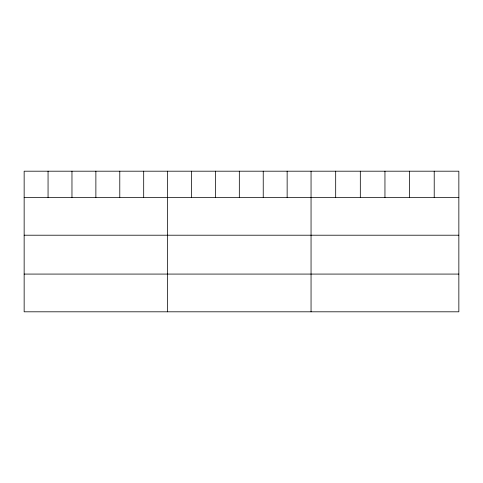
<?xml version="1.0" encoding="UTF-8"?>
<svg xmlns="http://www.w3.org/2000/svg" width="483" height="483" viewBox="0 0 483 483"><rect width="100%" height="100%" fill="white"/><g stroke="black" fill="none" stroke-linecap="round" stroke-linejoin="round"><path stroke-width="0.72" d="M458.85 197.481L458.85 311.807L24.15 311.807L24.15 171.193L458.85 171.193L458.85 197.481L24.15 197.481M24.15 235.209L458.85 235.209M24.15 274.078L458.85 274.078M434.217 171.193L434.217 197.481M409.584 171.193L409.584 197.481M384.951 171.193L384.951 197.481M360.318 171.193L360.318 197.481M335.685 171.193L335.685 197.481M311.052 171.193L311.052 311.807M287.144 171.193L287.144 197.481M263.235 171.193L263.235 197.481M239.326 171.193L239.326 197.481M215.418 171.193L215.418 197.481M191.51 171.193L191.51 197.481M167.601 171.193L167.601 311.807M143.692 171.193L143.692 197.481M119.784 171.193L119.784 197.481M95.876 171.193L95.876 197.481M71.967 171.193L71.967 197.481M48.058 171.193L48.058 197.481"/></g></svg>
